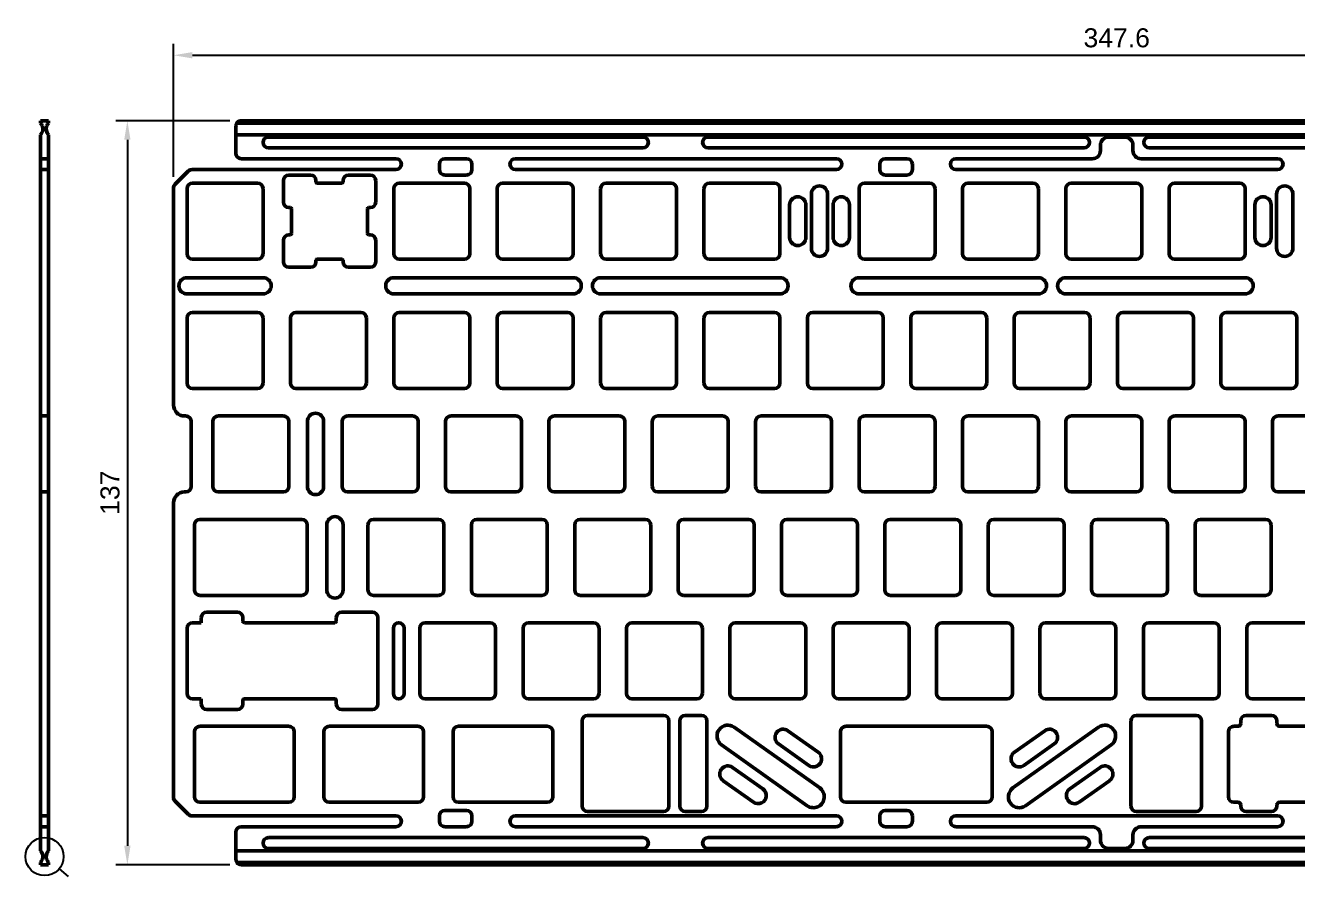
# Model space of a CAD drawing. Header units: millimetres. Extents: x 21 to 410, y 10 to 282.
# Drawn here: x 21.5 to 255.9, y 125.1 to 281.8 of the extents above; entities that cross this region are included whole.
import ezdxf

# ---------------------------------------------------------------- set-up
doc = ezdxf.new("R2010")
doc.units = ezdxf.units.MM
doc.header["$LTSCALE"] = 0.75
for name, color, linetype, lineweight in [('Annotations', 7, 'Continuous', 25), ('Dimensions', 7, 'Continuous', 25), ('Visible', 7, 'Continuous', 50)]:
    doc.layers.add(name, color=color, linetype=linetype, lineweight=lineweight)
doc.styles.get("Standard").update_dxf_attribs({"font": 'arial.ttf'})
doc.dimstyles.new('ISO-25', dxfattribs={"dimtxt": 3.5, "dimasz": 3.5, "dimexe": 2.1, "dimexo": 2.1, "dimgap": 1.4, "dimtad": 1, "dimdsep": 46, "dimtxsty": 'Standard', "dimcen": 0, "dimclrd": 256, "dimclre": 256, "dimclrt": 256, "dimazin": 2, "dimtp": 0.1, "dimtm": 0.1, "dimtfac": 0.714286, "dimtmove": 0, "dimatfit": 3, "dimfxl": 1, "dimarcsym": 0})

# ---------------------------------------------------------------- blocks, each defined once
blk = doc.blocks.new('*D18')
at = {"layer": 'Defpoints', "color": 0, "transparency": 16777216}
for p in [(61.27345, 264.290097), (40.27345, 127.277597), (61.27345, 127.277597)]:
    blk.add_point(p, dxfattribs=at)
at = {"layer": 'Dimensions', "lineweight": -2, "transparency": 16777216}
for p, q in [((59.17345, 264.290097), (38.17345, 264.290097)), ((40.27345, 260.790097), (40.27345, 130.777597)), ((59.17345, 127.277597), (38.17345, 127.277597))]:
    blk.add_line(p, q, dxfattribs=at)
at = {"layer": 'Dimensions', "transparency": 16777216}
for points in [[(39.690117, 260.790097), (40.856784, 260.790097), (40.27345, 264.290097)], [(39.690117, 130.777597), (40.856784, 130.777597), (40.27345, 127.277597)]]:
    blk.add_solid(points, dxfattribs=at)
at = {"layer": 'Dimensions', "transparency": 16777216, "insert": (37.085251, 195.783847), "char_height": 3.5, "attachment_point": 5, "rotation": 90}
blk.add_mtext('137', dxfattribs=at)
blk = doc.blocks.new('*D19')
at = {"layer": 'Defpoints', "color": 0, "transparency": 16777216}
for p in [(396.38595, 276.346532), (48.77345, 251.875884), (396.38595, 251.875884)]:
    blk.add_point(p, dxfattribs=at)
at = {"layer": 'Dimensions', "lineweight": -2, "transparency": 16777216}
for p, q in [((48.77345, 253.975884), (48.77345, 278.446532)), ((396.38595, 253.975884), (396.38595, 278.446532)), ((52.27345, 276.346532), (392.88595, 276.346532))]:
    blk.add_line(p, q, dxfattribs=at)
at = {"layer": 'Dimensions', "transparency": 16777216}
for points in [[(52.27345, 276.929865), (52.27345, 275.763199), (48.77345, 276.346532)], [(392.88595, 276.929865), (392.88595, 275.763199), (396.38595, 276.346532)]]:
    blk.add_solid(points, dxfattribs=at)
at = {"layer": 'Dimensions', "transparency": 16777216, "insert": (222.5797, 279.534731), "char_height": 3.5, "attachment_point": 5}
blk.add_mtext('347.6', dxfattribs=at)

msp = doc.modelspace()

# ---------------------------------------------------------------- linework, layer by layer
at = {"layer": 'Annotations', "linetype": 'Continuous', "lineweight": 25}
msp.add_line((27.692, 126.517), (29.367, 125.103), dxfattribs=at)
msp.add_circle((25.007, 128.784), 3.515, dxfattribs=at)
at = {"layer": 'Visible', "extrusion": (1, -2e-16, 2.967e-13)}
for p, q in [((25.758, 264.29, 161.306), (24.258, 264.29, 161.306)), ((24.258, 258.29, 162.306), (24.258, 261.719, 162.306)), ((25.758, 261.719, 162.306), (25.758, 258.29, 162.306)), ((24.258, 257.29, 161.306), (25.758, 257.29, 161.306)), ((25.758, 255.29, 170.392), (24.258, 255.29, 170.392)), ((24.258, 254.997, 171.099), (24.258, 252.583, 173.513)), ((25.758, 252.583, 173.513), (25.758, 254.997, 171.099)), ((24.258, 211.928, 173.806), (24.258, 251.876, 173.806)), ((25.758, 211.928, 173.806), (25.758, 251.876, 173.806)), ((24.258, 209.928, 171.806), (25.758, 209.928, 171.806)), ((24.258, 196.928, 170.544), (24.258, 208.928, 170.544)), ((25.758, 208.928, 170.544), (25.758, 196.928, 170.544)), ((25.758, 195.928, 171.806), (24.258, 195.928, 171.806)), ((24.258, 139.692, 173.806), (24.258, 193.928, 173.806)), ((25.758, 139.692, 173.806), (25.758, 193.928, 173.806)), ((24.258, 138.985, 173.513), (24.258, 136.57, 171.099)), ((25.758, 136.57, 171.099), (25.758, 138.985, 173.513)), ((24.258, 136.278, 170.392), (25.758, 136.278, 170.392)), ((25.758, 134.278, 161.306), (24.258, 134.278, 161.306)), ((24.258, 129.849, 162.306), (24.258, 133.278, 162.306)), ((25.758, 133.278, 162.306), (25.758, 129.849, 162.306)), ((24.258, 127.278, 161.306), (25.758, 127.278, 161.306))]:
    msp.add_line(p, q, dxfattribs=at)
at = {"layer": 'Visible'}
for p, q in [((60.453, 263.861, 0.75), (326.698, 263.861, 0.75)), ((61.273, 264.29, 0.75), (325.877, 264.29, 0.75)), ((326.698, 261.719, 0.75), (60.273, 261.719, 0.75)), ((60.273, 261.719, 0.75), (60.273, 258.29, 0.75)), ((66.273, 261.29, 0.75), (135.273, 261.29, 0.75)), ((147.273, 261.29, 0.75), (216.58, 261.29, 0.75)), ((221.08, 261.284, 0.75), (224.08, 261.284, 0.75)), ((297.886, 261.29, 0.75), (228.58, 261.29, 0.75)), ((66.273, 259.29, 0.75), (135.273, 259.29, 0.75)), ((147.273, 259.29, 0.75), (216.58, 259.29, 0.75)), ((219.58, 258.79, 0.75), (219.58, 259.784, 0.75)), ((225.58, 259.784, 0.75), (225.58, 258.79, 0.75)), ((297.886, 259.29, 0.75), (228.58, 259.29, 0.75)), ((61.273, 257.29, 0.75), (89.773, 257.29, 0.75)), ((97.773, 255.29, 0.75), (97.773, 256.29, 0.75)), ((98.773, 257.29, 0.75), (102.773, 257.29, 0.75)), ((103.773, 256.29, 0.75), (103.773, 255.29, 0.75)), ((111.773, 257.29, 0.75), (170.927, 257.29, 0.75)), ((178.927, 255.29, 0.75), (178.927, 256.29, 0.75)), ((179.927, 257.29, 0.75), (183.927, 257.29, 0.75)), ((184.927, 256.29, 0.75), (184.927, 255.29, 0.75)), ((218.08, 257.29, 0.75), (192.927, 257.29, 0.75)), ((252.233, 257.29, 0.75), (227.08, 257.29, 0.75)), ((49.066, 252.583, 0.75), (51.481, 254.997, 0.75)), ((89.773, 255.29, 0.75), (52.188, 255.29, 0.75)), ((69.031, 249.29, 0.75), (69.031, 253.29, 0.75)), ((70.031, 254.29, 0.75), (74.031, 254.29, 0.75)), ((75.031, 253.29, 0.75), (75.031, 252.99, 0.75)), ((80.031, 252.99, 0.75), (80.031, 253.29, 0.75)), ((81.031, 254.29, 0.75), (85.031, 254.29, 0.75)), ((86.031, 253.29, 0.75), (86.031, 249.29, 0.75)), ((102.773, 254.29, 0.75), (98.773, 254.29, 0.75)), ((170.927, 255.29, 0.75), (111.773, 255.29, 0.75)), ((183.927, 254.29, 0.75), (179.927, 254.29, 0.75)), ((192.927, 255.29, 0.75), (252.233, 255.29, 0.75)), ((48.773, 211.928, 0.75), (48.773, 251.876, 0.75)), ((51.273, 239.79, 0.75), (51.273, 251.79, 0.75)), ((52.273, 252.79, 0.75), (64.273, 252.79, 0.75)), ((65.273, 251.79, 0.75), (65.273, 239.79, 0.75)), ((75.231, 252.79, 0.75), (79.831, 252.79, 0.75)), ((89.373, 239.79, 0.75), (89.373, 251.79, 0.75)), ((90.373, 252.79, 0.75), (102.373, 252.79, 0.75)), ((103.373, 251.79, 0.75), (103.373, 239.79, 0.75)), ((108.423, 239.79, 0.75), (108.423, 251.79, 0.75)), ((109.423, 252.79, 0.75), (121.423, 252.79, 0.75)), ((122.423, 251.79, 0.75), (122.423, 239.79, 0.75)), ((127.473, 239.79, 0.75), (127.473, 251.79, 0.75)), ((128.473, 252.79, 0.75), (140.473, 252.79, 0.75)), ((141.473, 251.79, 0.75), (141.473, 239.79, 0.75)), ((146.523, 239.79, 0.75), (146.523, 251.79, 0.75)), ((147.523, 252.79, 0.75), (159.523, 252.79, 0.75)), ((160.523, 251.79, 0.75), (160.523, 239.79, 0.75)), ((175.098, 239.79, 0.75), (175.098, 251.79, 0.75)), ((176.098, 252.79, 0.75), (188.098, 252.79, 0.75)), ((189.098, 251.79, 0.75), (189.098, 239.79, 0.75)), ((194.148, 239.79, 0.75), (194.148, 251.79, 0.75)), ((195.148, 252.79, 0.75), (207.148, 252.79, 0.75)), ((208.148, 251.79, 0.75), (208.148, 239.79, 0.75)), ((213.198, 239.79, 0.75), (213.198, 251.79, 0.75)), ((214.198, 252.79, 0.75), (226.198, 252.79, 0.75)), ((227.198, 251.79, 0.75), (227.198, 239.79, 0.75)), ((232.248, 239.79, 0.75), (232.248, 251.79, 0.75)), ((233.248, 252.79, 0.75), (245.248, 252.79, 0.75)), ((246.248, 251.79, 0.75), (246.248, 239.79, 0.75)), ((162.311, 242.79, 0.75), (162.311, 248.79, 0.75)), ((165.311, 248.79, 0.75), (165.311, 242.79, 0.75)), ((166.311, 240.79, 0.75), (166.311, 250.79, 0.75)), ((169.311, 250.79, 0.75), (169.311, 240.79, 0.75)), ((170.311, 242.79, 0.75), (170.311, 248.79, 0.75)), ((173.311, 248.79, 0.75), (173.311, 242.79, 0.75)), ((248.036, 242.79, 0.75), (248.036, 248.79, 0.75)), ((251.036, 248.79, 0.75), (251.036, 242.79, 0.75)), ((252.036, 240.79, 0.75), (252.036, 250.79, 0.75)), ((255.036, 250.79, 0.75), (255.036, 240.79, 0.75)), ((70.331, 248.29, 0.75), (70.031, 248.29, 0.75)), ((70.531, 243.49, 0.75), (70.531, 248.09, 0.75)), ((84.531, 248.09, 0.75), (84.531, 243.49, 0.75)), ((85.031, 248.29, 0.75), (84.731, 248.29, 0.75)), ((69.031, 238.29, 0.75), (69.031, 242.29, 0.75)), ((70.031, 243.29, 0.75), (70.331, 243.29, 0.75)), ((84.731, 243.29, 0.75), (85.031, 243.29, 0.75)), ((86.031, 242.29, 0.75), (86.031, 238.29, 0.75)), ((64.273, 238.79, 0.75), (52.273, 238.79, 0.75)), ((74.031, 237.29, 0.75), (70.031, 237.29, 0.75)), ((75.031, 238.59, 0.75), (75.031, 238.29, 0.75)), ((79.831, 238.79, 0.75), (75.231, 238.79, 0.75)), ((80.031, 238.29, 0.75), (80.031, 238.59, 0.75)), ((85.031, 237.29, 0.75), (81.031, 237.29, 0.75)), ((102.373, 238.79, 0.75), (90.373, 238.79, 0.75)), ((121.423, 238.79, 0.75), (109.423, 238.79, 0.75)), ((140.473, 238.79, 0.75), (128.473, 238.79, 0.75)), ((159.523, 238.79, 0.75), (147.523, 238.79, 0.75)), ((188.098, 238.79, 0.75), (176.098, 238.79, 0.75)), ((207.148, 238.79, 0.75), (195.148, 238.79, 0.75)), ((226.198, 238.79, 0.75), (214.198, 238.79, 0.75)), ((245.248, 238.79, 0.75), (233.248, 238.79, 0.75)), ((51.273, 235.384, 0.75), (65.273, 235.384, 0.75)), ((89.373, 235.384, 0.75), (122.423, 235.384, 0.75)), ((127.473, 235.384, 0.75), (160.523, 235.384, 0.75)), ((175.098, 235.384, 0.75), (208.148, 235.384, 0.75)), ((213.198, 235.384, 0.75), (246.248, 235.384, 0.75)), ((65.273, 232.384, 0.75), (51.273, 232.384, 0.75)), ((122.423, 232.384, 0.75), (89.373, 232.384, 0.75)), ((160.523, 232.384, 0.75), (127.473, 232.384, 0.75)), ((208.148, 232.384, 0.75), (175.098, 232.384, 0.75)), ((246.248, 232.384, 0.75), (213.198, 232.384, 0.75)), ((51.273, 215.978, 0.75), (51.273, 227.978, 0.75)), ((52.273, 228.978, 0.75), (64.273, 228.978, 0.75)), ((65.273, 227.978, 0.75), (65.273, 215.978, 0.75)), ((70.323, 215.978, 0.75), (70.323, 227.978, 0.75)), ((71.323, 228.978, 0.75), (83.323, 228.978, 0.75)), ((84.323, 227.978, 0.75), (84.323, 215.978, 0.75)), ((89.373, 215.978, 0.75), (89.373, 227.978, 0.75)), ((90.373, 228.978, 0.75), (102.373, 228.978, 0.75)), ((103.373, 227.978, 0.75), (103.373, 215.978, 0.75)), ((108.423, 215.978, 0.75), (108.423, 227.978, 0.75)), ((109.423, 228.978, 0.75), (121.423, 228.978, 0.75)), ((122.423, 227.978, 0.75), (122.423, 215.978, 0.75)), ((127.473, 215.978, 0.75), (127.473, 227.978, 0.75)), ((128.473, 228.978, 0.75), (140.473, 228.978, 0.75)), ((141.473, 227.978, 0.75), (141.473, 215.978, 0.75)), ((146.523, 215.978, 0.75), (146.523, 227.978, 0.75)), ((147.523, 228.978, 0.75), (159.523, 228.978, 0.75)), ((160.523, 227.978, 0.75), (160.523, 215.978, 0.75)), ((165.573, 215.978, 0.75), (165.573, 227.978, 0.75)), ((166.573, 228.978, 0.75), (178.573, 228.978, 0.75)), ((179.573, 227.978, 0.75), (179.573, 215.978, 0.75)), ((184.623, 215.978, 0.75), (184.623, 227.978, 0.75)), ((185.623, 228.978, 0.75), (197.623, 228.978, 0.75)), ((198.623, 227.978, 0.75), (198.623, 215.978, 0.75)), ((203.673, 215.978, 0.75), (203.673, 227.978, 0.75)), ((204.673, 228.978, 0.75), (216.673, 228.978, 0.75)), ((217.673, 227.978, 0.75), (217.673, 215.978, 0.75)), ((222.723, 215.978, 0.75), (222.723, 227.978, 0.75)), ((223.723, 228.978, 0.75), (235.723, 228.978, 0.75)), ((236.723, 227.978, 0.75), (236.723, 215.978, 0.75)), ((241.773, 215.978, 0.75), (241.773, 227.978, 0.75)), ((242.773, 228.978, 0.75), (254.773, 228.978, 0.75)), ((255.773, 227.978, 0.75), (255.773, 215.978, 0.75)), ((64.273, 214.978, 0.75), (52.273, 214.978, 0.75)), ((83.323, 214.978, 0.75), (71.323, 214.978, 0.75)), ((102.373, 214.978, 0.75), (90.373, 214.978, 0.75)), ((121.423, 214.978, 0.75), (109.423, 214.978, 0.75)), ((140.473, 214.978, 0.75), (128.473, 214.978, 0.75)), ((159.523, 214.978, 0.75), (147.523, 214.978, 0.75)), ((178.573, 214.978, 0.75), (166.573, 214.978, 0.75)), ((197.623, 214.978, 0.75), (185.623, 214.978, 0.75)), ((216.673, 214.978, 0.75), (204.673, 214.978, 0.75)), ((235.723, 214.978, 0.75), (223.723, 214.978, 0.75)), ((254.773, 214.978, 0.75), (242.773, 214.978, 0.75)), ((50.773, 209.928, 0.75), (51.036, 209.928, 0.75)), ((52.036, 208.928, 0.75), (52.036, 196.928, 0.75)), ((56.036, 196.928, 0.75), (56.036, 208.928, 0.75)), ((57.036, 209.928, 0.75), (69.036, 209.928, 0.75)), ((70.036, 208.928, 0.75), (70.036, 196.928, 0.75)), ((73.442, 196.928, 0.75), (73.442, 208.928, 0.75)), ((76.442, 208.928, 0.75), (76.442, 196.928, 0.75)), ((79.848, 196.928, 0.75), (79.848, 208.928, 0.75)), ((80.848, 209.928, 0.75), (92.848, 209.928, 0.75)), ((93.848, 208.928, 0.75), (93.848, 196.928, 0.75)), ((98.898, 196.928, 0.75), (98.898, 208.928, 0.75)), ((99.898, 209.928, 0.75), (111.898, 209.928, 0.75)), ((112.898, 208.928, 0.75), (112.898, 196.928, 0.75)), ((117.948, 196.928, 0.75), (117.948, 208.928, 0.75)), ((118.948, 209.928, 0.75), (130.948, 209.928, 0.75)), ((131.948, 208.928, 0.75), (131.948, 196.928, 0.75)), ((136.998, 196.928, 0.75), (136.998, 208.928, 0.75)), ((137.998, 209.928, 0.75), (149.998, 209.928, 0.75)), ((150.998, 208.928, 0.75), (150.998, 196.928, 0.75)), ((156.048, 196.928, 0.75), (156.048, 208.928, 0.75)), ((157.048, 209.928, 0.75), (169.048, 209.928, 0.75)), ((170.048, 208.928, 0.75), (170.048, 196.928, 0.75)), ((175.098, 196.928, 0.75), (175.098, 208.928, 0.75)), ((176.098, 209.928, 0.75), (188.098, 209.928, 0.75)), ((189.098, 208.928, 0.75), (189.098, 196.928, 0.75)), ((194.148, 196.928, 0.75), (194.148, 208.928, 0.75)), ((195.148, 209.928, 0.75), (207.148, 209.928, 0.75)), ((208.148, 208.928, 0.75), (208.148, 196.928, 0.75)), ((213.198, 196.928, 0.75), (213.198, 208.928, 0.75)), ((214.198, 209.928, 0.75), (226.198, 209.928, 0.75)), ((227.198, 208.928, 0.75), (227.198, 196.928, 0.75)), ((232.248, 196.928, 0.75), (232.248, 208.928, 0.75)), ((233.248, 209.928, 0.75), (245.248, 209.928, 0.75)), ((246.248, 208.928, 0.75), (246.248, 196.928, 0.75)), ((251.298, 196.928, 0.75), (251.298, 208.928, 0.75)), ((252.298, 209.928, 0.75), (264.298, 209.928, 0.75)), ((51.036, 195.928, 0.75), (50.773, 195.928, 0.75)), ((69.036, 195.928, 0.75), (57.036, 195.928, 0.75)), ((92.848, 195.928, 0.75), (80.848, 195.928, 0.75)), ((111.898, 195.928, 0.75), (99.898, 195.928, 0.75)), ((130.948, 195.928, 0.75), (118.948, 195.928, 0.75)), ((149.998, 195.928, 0.75), (137.998, 195.928, 0.75)), ((169.048, 195.928, 0.75), (157.048, 195.928, 0.75)), ((188.098, 195.928, 0.75), (176.098, 195.928, 0.75)), ((207.148, 195.928, 0.75), (195.148, 195.928, 0.75)), ((226.198, 195.928, 0.75), (214.198, 195.928, 0.75)), ((245.248, 195.928, 0.75), (233.248, 195.928, 0.75)), ((264.298, 195.928, 0.75), (252.298, 195.928, 0.75)), ((48.773, 139.692, 0.75), (48.773, 193.928, 0.75)), ((52.656, 177.878, 0.75), (52.656, 189.878, 0.75)), ((53.656, 190.878, 0.75), (72.418, 190.878, 0.75)), ((73.418, 189.878, 0.75), (73.418, 177.878, 0.75)), ((77.015, 177.878, 0.75), (77.015, 189.878, 0.75)), ((80.015, 189.878, 0.75), (80.015, 177.878, 0.75)), ((84.611, 177.878, 0.75), (84.611, 189.878, 0.75)), ((85.611, 190.878, 0.75), (97.611, 190.878, 0.75)), ((98.611, 189.878, 0.75), (98.611, 177.878, 0.75)), ((103.661, 177.878, 0.75), (103.661, 189.878, 0.75)), ((104.661, 190.878, 0.75), (116.661, 190.878, 0.75)), ((117.661, 189.878, 0.75), (117.661, 177.878, 0.75)), ((122.711, 177.878, 0.75), (122.711, 189.878, 0.75)), ((123.711, 190.878, 0.75), (135.711, 190.878, 0.75)), ((136.711, 189.878, 0.75), (136.711, 177.878, 0.75)), ((141.761, 177.878, 0.75), (141.761, 189.878, 0.75)), ((142.761, 190.878, 0.75), (154.761, 190.878, 0.75)), ((155.761, 189.878, 0.75), (155.761, 177.878, 0.75)), ((160.811, 177.878, 0.75), (160.811, 189.878, 0.75)), ((161.811, 190.878, 0.75), (173.811, 190.878, 0.75)), ((174.811, 189.878, 0.75), (174.811, 177.878, 0.75)), ((179.861, 177.878, 0.75), (179.861, 189.878, 0.75)), ((180.861, 190.878, 0.75), (192.861, 190.878, 0.75)), ((193.861, 189.878, 0.75), (193.861, 177.878, 0.75)), ((198.911, 177.878, 0.75), (198.911, 189.878, 0.75)), ((199.911, 190.878, 0.75), (211.911, 190.878, 0.75)), ((212.911, 189.878, 0.75), (212.911, 177.878, 0.75)), ((217.961, 177.878, 0.75), (217.961, 189.878, 0.75)), ((218.961, 190.878, 0.75), (230.961, 190.878, 0.75)), ((231.961, 189.878, 0.75), (231.961, 177.878, 0.75)), ((237.011, 177.878, 0.75), (237.011, 189.878, 0.75)), ((238.011, 190.878, 0.75), (250.011, 190.878, 0.75)), ((251.011, 189.878, 0.75), (251.011, 177.878, 0.75)), ((72.418, 176.878, 0.75), (53.656, 176.878, 0.75)), ((97.611, 176.878, 0.75), (85.611, 176.878, 0.75)), ((116.661, 176.878, 0.75), (104.661, 176.878, 0.75)), ((135.711, 176.878, 0.75), (123.711, 176.878, 0.75)), ((154.761, 176.878, 0.75), (142.761, 176.878, 0.75)), ((173.811, 176.878, 0.75), (161.811, 176.878, 0.75)), ((192.861, 176.878, 0.75), (180.861, 176.878, 0.75)), ((211.911, 176.878, 0.75), (199.911, 176.878, 0.75)), ((230.961, 176.878, 0.75), (218.961, 176.878, 0.75)), ((250.011, 176.878, 0.75), (238.011, 176.878, 0.75)), ((54.901, 173.79, 0.75), (60.555, 173.79, 0.75)), ((79.777, 173.79, 0.75), (85.431, 173.79, 0.75)), ((53.901, 171.828, 0.75), (52.273, 171.828, 0.75)), ((53.901, 171.828, 0.75), (53.901, 172.79, 0.75)), ((61.555, 172.79, 0.75), (61.555, 172.128, 0.75)), ((61.855, 171.828, 0.75), (78.477, 171.828, 0.75)), ((78.777, 172.128, 0.75), (78.777, 172.79, 0.75)), ((86.431, 172.79, 0.75), (86.431, 156.866, 0.75)), ((95.136, 171.828, 0.75), (107.136, 171.828, 0.75)), ((114.186, 171.828, 0.75), (126.186, 171.828, 0.75)), ((133.236, 171.828, 0.75), (145.236, 171.828, 0.75)), ((152.286, 171.828, 0.75), (164.286, 171.828, 0.75)), ((171.336, 171.828, 0.75), (183.336, 171.828, 0.75)), ((190.386, 171.828, 0.75), (202.386, 171.828, 0.75)), ((209.436, 171.828, 0.75), (221.436, 171.828, 0.75)), ((228.486, 171.828, 0.75), (240.486, 171.828, 0.75)), ((247.536, 171.828, 0.75), (259.536, 171.828, 0.75)), ((51.273, 170.828, 0.75), (51.273, 158.828, 0.75)), ((89.284, 158.828, 0.75), (89.284, 170.828, 0.75)), ((91.284, 170.828, 0.75), (91.284, 158.828, 0.75)), ((94.136, 158.828, 0.75), (94.136, 170.828, 0.75)), ((108.136, 170.828, 0.75), (108.136, 158.828, 0.75)), ((113.186, 158.828, 0.75), (113.186, 170.828, 0.75)), ((127.186, 170.828, 0.75), (127.186, 158.828, 0.75)), ((132.236, 158.828, 0.75), (132.236, 170.828, 0.75)), ((146.236, 170.828, 0.75), (146.236, 158.828, 0.75)), ((151.286, 158.828, 0.75), (151.286, 170.828, 0.75)), ((165.286, 170.828, 0.75), (165.286, 158.828, 0.75)), ((170.336, 158.828, 0.75), (170.336, 170.828, 0.75)), ((184.336, 170.828, 0.75), (184.336, 158.828, 0.75)), ((189.386, 158.828, 0.75), (189.386, 170.828, 0.75)), ((203.386, 170.828, 0.75), (203.386, 158.828, 0.75)), ((208.436, 158.828, 0.75), (208.436, 170.828, 0.75)), ((222.436, 170.828, 0.75), (222.436, 158.828, 0.75)), ((227.486, 158.828, 0.75), (227.486, 170.828, 0.75)), ((241.486, 170.828, 0.75), (241.486, 158.828, 0.75)), ((246.536, 158.828, 0.75), (246.536, 170.828, 0.75)), ((52.273, 157.828, 0.75), (53.901, 157.828, 0.75)), ((53.901, 156.866, 0.75), (53.901, 157.828, 0.75)), ((61.555, 157.528, 0.75), (61.555, 156.866, 0.75)), ((78.477, 157.828, 0.75), (61.855, 157.828, 0.75)), ((78.777, 156.866, 0.75), (78.777, 157.528, 0.75)), ((107.136, 157.828, 0.75), (95.136, 157.828, 0.75)), ((126.186, 157.828, 0.75), (114.186, 157.828, 0.75)), ((145.236, 157.828, 0.75), (133.236, 157.828, 0.75)), ((164.286, 157.828, 0.75), (152.286, 157.828, 0.75)), ((183.336, 157.828, 0.75), (171.336, 157.828, 0.75)), ((202.386, 157.828, 0.75), (190.386, 157.828, 0.75)), ((221.436, 157.828, 0.75), (209.436, 157.828, 0.75)), ((240.486, 157.828, 0.75), (228.486, 157.828, 0.75)), ((259.536, 157.828, 0.75), (247.536, 157.828, 0.75)), ((60.555, 155.866, 0.75), (54.901, 155.866, 0.75)), ((85.431, 155.866, 0.75), (79.777, 155.866, 0.75)), ((125.077, 154.778, 0.75), (139.077, 154.778, 0.75)), ((143.077, 154.778, 0.75), (146.077, 154.778, 0.75)), ((226.208, 154.778, 0.75), (237.208, 154.778, 0.75)), ((246.431, 154.778, 0.75), (251.086, 154.778, 0.75)), ((53.656, 152.778, 0.75), (70.036, 152.778, 0.75)), ((77.468, 152.778, 0.75), (93.848, 152.778, 0.75)), ((101.281, 152.778, 0.75), (117.661, 152.778, 0.75)), ((124.077, 138.078, 0.75), (124.077, 153.778, 0.75)), ((140.077, 153.778, 0.75), (140.077, 138.078, 0.75)), ((142.077, 138.078, 0.75), (142.077, 153.778, 0.75)), ((147.077, 153.778, 0.75), (147.077, 138.078, 0.75)), ((152.094, 152.611, 0.75), (167.852, 141.408, 0.75)), ((172.693, 152.778, 0.75), (198.623, 152.778, 0.75)), ((203.465, 141.408, 0.75), (219.222, 152.611, 0.75)), ((225.208, 138.078, 0.75), (225.208, 153.778, 0.75)), ((238.208, 153.778, 0.75), (238.208, 138.078, 0.75)), ((244.156, 152.778, 0.75), (244.931, 152.778, 0.75)), ((245.431, 153.278, 0.75), (245.431, 153.778, 0.75)), ((252.086, 153.778, 0.75), (252.086, 153.278, 0.75)), ((252.586, 152.778, 0.75), (260.536, 152.778, 0.75)), ((52.656, 139.778, 0.75), (52.656, 151.778, 0.75)), ((71.036, 151.778, 0.75), (71.036, 139.778, 0.75)), ((76.468, 139.778, 0.75), (76.468, 151.778, 0.75)), ((94.848, 151.778, 0.75), (94.848, 139.778, 0.75)), ((100.281, 139.778, 0.75), (100.281, 151.778, 0.75)), ((118.661, 151.778, 0.75), (118.661, 139.778, 0.75)), ((161.992, 151.96, 0.75), (167.562, 148.001, 0.75)), ((171.693, 139.778, 0.75), (171.693, 151.778, 0.75)), ((199.623, 151.778, 0.75), (199.623, 139.778, 0.75)), ((203.754, 148.001, 0.75), (209.324, 151.96, 0.75)), ((243.156, 139.778, 0.75), (243.156, 151.778, 0.75)), ((165.534, 138.148, 0.75), (149.777, 149.351, 0.75)), ((165.824, 145.556, 0.75), (160.254, 149.515, 0.75)), ((211.062, 149.515, 0.75), (205.493, 145.556, 0.75)), ((221.54, 149.351, 0.75), (205.782, 138.148, 0.75)), ((151.805, 145.203, 0.75), (157.374, 141.243, 0.75)), ((213.942, 141.243, 0.75), (219.512, 145.203, 0.75)), ((155.636, 138.798, 0.75), (150.066, 142.758, 0.75)), ((221.25, 142.758, 0.75), (215.68, 138.798, 0.75)), ((51.481, 136.57, 0.75), (49.066, 138.985, 0.75)), ((70.036, 138.778, 0.75), (53.656, 138.778, 0.75)), ((93.848, 138.778, 0.75), (77.468, 138.778, 0.75)), ((117.661, 138.778, 0.75), (101.281, 138.778, 0.75)), ((198.623, 138.778, 0.75), (172.693, 138.778, 0.75)), ((244.931, 138.778, 0.75), (244.156, 138.778, 0.75)), ((260.536, 138.778, 0.75), (252.586, 138.778, 0.75)), ((89.773, 136.278, 0.75), (52.188, 136.278, 0.75)), ((97.773, 135.278, 0.75), (97.773, 136.278, 0.75)), ((98.773, 137.278, 0.75), (102.773, 137.278, 0.75)), ((103.773, 136.278, 0.75), (103.773, 135.278, 0.75)), ((170.927, 136.278, 0.75), (111.773, 136.278, 0.75)), ((125.077, 137.078, 0.75), (139.077, 137.078, 0.75)), ((146.077, 137.078, 0.75), (143.077, 137.078, 0.75)), ((178.927, 135.278, 0.75), (178.927, 136.278, 0.75)), ((179.927, 137.278, 0.75), (183.927, 137.278, 0.75)), ((184.927, 136.278, 0.75), (184.927, 135.278, 0.75)), ((192.927, 136.278, 0.75), (252.233, 136.278, 0.75)), ((237.208, 137.078, 0.75), (226.208, 137.078, 0.75)), ((245.431, 138.078, 0.75), (245.431, 138.278, 0.75)), ((246.431, 137.078, 0.75), (251.086, 137.078, 0.75)), ((252.086, 138.278, 0.75), (252.086, 138.078, 0.75)), ((61.273, 134.278, 0.75), (89.773, 134.278, 0.75)), ((102.773, 134.278, 0.75), (98.773, 134.278, 0.75)), ((111.773, 134.278, 0.75), (170.927, 134.278, 0.75)), ((183.927, 134.278, 0.75), (179.927, 134.278, 0.75)), ((218.08, 134.278, 0.75), (192.927, 134.278, 0.75)), ((252.233, 134.278, 0.75), (227.08, 134.278, 0.75)), ((60.273, 133.278, 0.75), (60.273, 129.849, 0.75)), ((66.273, 132.278, 0.75), (135.273, 132.278, 0.75)), ((147.273, 132.278, 0.75), (216.58, 132.278, 0.75)), ((219.58, 131.784, 0.75), (219.58, 132.778, 0.75)), ((225.58, 132.778, 0.75), (225.58, 131.784, 0.75)), ((297.886, 132.278, 0.75), (228.58, 132.278, 0.75)), ((60.273, 129.849, 0.75), (384.886, 129.849, 0.75)), ((66.273, 130.278, 0.75), (135.273, 130.278, 0.75)), ((147.273, 130.278, 0.75), (216.58, 130.278, 0.75)), ((224.08, 130.284, 0.75), (221.08, 130.284, 0.75)), ((297.886, 130.278, 0.75), (228.58, 130.278, 0.75)), ((384.707, 127.706, 0.75), (60.453, 127.706, 0.75)), ((383.886, 127.278, 0.75), (61.273, 127.278, 0.75))]:
    msp.add_line(p, q, dxfattribs=at)
at = {"layer": 'Visible', "extrusion": (1, -2e-16, 2.967e-13)}
for centre, radius, start, end in [((263.29, 161.306, 24.258), 1, 0, 55.16506), ((258.29, 161.306, 24.258), 1, 90, 180), ((256.29, 132.806, 25.758), 1, 180, 0), ((254.29, 170.392, 24.258), 1, 0, 45), ((251.876, 172.806, 24.258), 1, 45, 90), ((211.928, 171.806, 24.258), 2, 90, 180), ((208.928, 171.544, 24.258), 1, 270, 0), ((196.928, 171.544, 24.258), 1, 180, 270), ((193.928, 171.806, 24.258), 2, 0, 90), ((139.692, 172.806, 24.258), 1, 90, 135), ((137.278, 170.392, 24.258), 1, 135, 180), ((135.278, 132.806, 25.758), 1, 180, 0), ((133.278, 161.306, 24.258), 1, 0, 90), ((128.278, 161.306, 24.258), 1, 124.83494, 180)]:
    msp.add_arc(centre, radius, start, end, dxfattribs=at)
at = {"layer": 'Visible', "extrusion": (2.967e-13, -2e-16, -1)}
for centre, start, end in [((-23.208, 262.79, -162.306), 160.52878, 225.573), ((-26.808, 262.79, -162.306), 314.427, 19.47122), ((-26.808, 128.778, -162.306), 340.52878, 45.573)]:
    msp.add_arc(centre, 1.5, start, end, dxfattribs=at)
at = {"layer": 'Visible', "extrusion": (-1, 2e-16, -2.967e-13)}
for centre, radius, start, end in [((-263.29, 161.306, -25.758), 1, 124.83494, 180), ((-258.29, 161.306, -25.758), 1, 0, 90), ((-256.29, 132.806, -24.258), 1, 180, 0), ((-254.29, 170.392, -25.758), 1, 135, 180), ((-251.876, 172.806, -25.758), 1, 90, 135), ((-211.928, 171.806, -25.758), 2, 0, 90), ((-208.928, 171.544, -25.758), 1, 180, 270), ((-196.928, 171.544, -25.758), 1, 270, 0), ((-193.928, 171.806, -25.758), 2, 90, 180), ((-139.692, 172.806, -25.758), 1, 45, 90), ((-135.278, 132.806, -24.258), 1, 180, 0), ((-137.278, 170.392, -25.758), 1, 0, 45), ((-133.278, 161.306, -25.758), 1, 90, 180), ((-128.278, 161.306, -25.758), 1, 0, 55.16506)]:
    msp.add_arc(centre, radius, start, end, dxfattribs=at)
at = {"layer": 'Visible', "extrusion": (1, 0, 0)}
for centre, start, end in [((262.79, 1.8, 60.273), 224.427, 289.47122), ((128.778, 1.8, 60.273), 250.52878, 315.573)]:
    msp.add_arc(centre, 1.5, start, end, dxfattribs=at)
at = {"layer": 'Visible', "extrusion": (0, 0, -1)}
for centre, radius, start, end in [((-61.273, 263.29, -0.75), 1, 34.83494, 90), ((-61.273, 258.29, -0.75), 1, 270, 0), ((-218.08, 258.79, -0.75), 1.5, 180, 270), ((-227.08, 258.79, -0.75), 1.5, 270, 0), ((-98.773, 256.29, -0.75), 1, 0, 90), ((-102.773, 256.29, -0.75), 1, 90, 180), ((-179.927, 256.29, -0.75), 1, 0, 90), ((-183.927, 256.29, -0.75), 1, 90, 180), ((-52.188, 254.29, -0.75), 1, 45, 90), ((-70.031, 253.29, -0.75), 1, 0, 90), ((-74.031, 253.29, -0.75), 1, 90, 180), ((-81.031, 253.29, -0.75), 1, 0, 90), ((-85.031, 253.29, -0.75), 1, 90, 180), ((-98.773, 255.29, -0.75), 1, 270, 0), ((-102.773, 255.29, -0.75), 1, 180, 270), ((-179.927, 255.29, -0.75), 1, 270, 0), ((-183.927, 255.29, -0.75), 1, 180, 270), ((-49.773, 251.876, -0.75), 1, 0, 45), ((-167.811, 250.79, -0.75), 1.5, 0, 180), ((-253.536, 250.79, -0.75), 1.5, 0, 180), ((-70.031, 249.29, -0.75), 1, 270, 0), ((-85.031, 249.29, -0.75), 1, 180, 270), ((-163.811, 248.79, -0.75), 1.5, 0, 180), ((-171.811, 248.79, -0.75), 1.5, 0, 180), ((-249.536, 248.79, -0.75), 1.5, 0, 180), ((-70.031, 242.29, -0.75), 1, 0, 90), ((-85.031, 242.29, -0.75), 1, 90, 180), ((-163.811, 242.79, -0.75), 1.5, 180, 0), ((-171.811, 242.79, -0.75), 1.5, 180, 0), ((-249.536, 242.79, -0.75), 1.5, 180, 0), ((-167.811, 240.79, -0.75), 1.5, 180, 0), ((-253.536, 240.79, -0.75), 1.5, 180, 0), ((-70.031, 238.29, -0.75), 1, 270, 0), ((-74.031, 238.29, -0.75), 1, 180, 270), ((-81.031, 238.29, -0.75), 1, 270, 0), ((-85.031, 238.29, -0.75), 1, 180, 270), ((-51.273, 233.884, -0.75), 1.5, 270, 90), ((-65.273, 233.884, -0.75), 1.5, 90, 270), ((-89.373, 233.884, -0.75), 1.5, 270, 90), ((-122.423, 233.884, -0.75), 1.5, 90, 270), ((-127.473, 233.884, -0.75), 1.5, 270, 90), ((-160.523, 233.884, -0.75), 1.5, 90, 270), ((-175.098, 233.884, -0.75), 1.5, 270, 90), ((-208.148, 233.884, -0.75), 1.5, 90, 270), ((-213.198, 233.884, -0.75), 1.5, 270, 90), ((-246.248, 233.884, -0.75), 1.5, 90, 270), ((-50.773, 211.928, -0.75), 2, 270, 0), ((-51.036, 208.928, -0.75), 1, 90, 180), ((-74.942, 208.928, -0.75), 1.5, 0, 180), ((-51.036, 196.928, -0.75), 1, 180, 270), ((-74.942, 196.928, -0.75), 1.5, 180, 0), ((-50.773, 193.928, -0.75), 2, 0, 90), ((-53.656, 189.878, -0.75), 1, 0, 90), ((-72.418, 189.878, -0.75), 1, 90, 180), ((-78.515, 189.878, -0.75), 1.5, 0, 180), ((-53.656, 177.878, -0.75), 1, 270, 0), ((-72.418, 177.878, -0.75), 1, 180, 270), ((-78.515, 177.878, -0.75), 1.5, 180, 0), ((-61.855, 172.128, -0.75), 0.3, 270, 0), ((-78.477, 172.128, -0.75), 0.3, 180, 270), ((-90.284, 170.828, -0.75), 1, 0, 180), ((-61.855, 157.528, -0.75), 0.3, 0, 90), ((-78.477, 157.528, -0.75), 0.3, 90, 180), ((-90.284, 158.828, -0.75), 1, 180, 0), ((-246.431, 153.778, -0.75), 1, 0, 90), ((-251.086, 153.778, -0.75), 1, 90, 180), ((-53.656, 151.778, -0.75), 1, 0, 90), ((-70.036, 151.778, -0.75), 1, 90, 180), ((-77.468, 151.778, -0.75), 1, 0, 90), ((-93.848, 151.778, -0.75), 1, 90, 180), ((-101.281, 151.778, -0.75), 1, 0, 90), ((-117.661, 151.778, -0.75), 1, 90, 180), ((-150.935, 150.981, -0.75), 2, 305.41009, 125.41009), ((-161.123, 150.738, -0.75), 1.5, 305.41009, 125.41009), ((-172.693, 151.778, -0.75), 1, 0, 90), ((-198.623, 151.778, -0.75), 1, 90, 180), ((-220.381, 150.981, -0.75), 2, 54.58991, 234.58991), ((-244.156, 151.778, -0.75), 1, 0, 90), ((-210.193, 150.738, -0.75), 1.5, 54.58991, 234.58991), ((-166.693, 146.778, -0.75), 1.5, 125.41009, 305.41009), ((-204.623, 146.778, -0.75), 1.5, 234.58991, 54.58991), ((-150.935, 143.981, -0.75), 1.5, 305.41009, 125.41009), ((-220.381, 143.981, -0.75), 1.5, 54.58991, 234.58991), ((-156.505, 140.021, -0.75), 1.5, 125.41009, 305.41009), ((-166.693, 139.778, -0.75), 2, 125.41009, 305.41009), ((-204.623, 139.778, -0.75), 2, 234.58991, 54.58991), ((-214.811, 140.021, -0.75), 1.5, 234.58991, 54.58991), ((-49.773, 139.692, -0.75), 1, 315, 0), ((-53.656, 139.778, -0.75), 1, 270, 0), ((-70.036, 139.778, -0.75), 1, 180, 270), ((-77.468, 139.778, -0.75), 1, 270, 0), ((-93.848, 139.778, -0.75), 1, 180, 270), ((-101.281, 139.778, -0.75), 1, 270, 0), ((-117.661, 139.778, -0.75), 1, 180, 270), ((-172.693, 139.778, -0.75), 1, 270, 0), ((-198.623, 139.778, -0.75), 1, 180, 270), ((-244.156, 139.778, -0.75), 1, 270, 0), ((-52.188, 137.278, -0.75), 1, 270, 315), ((-98.773, 136.278, -0.75), 1, 0, 90), ((-102.773, 136.278, -0.75), 1, 90, 180), ((-179.927, 136.278, -0.75), 1, 0, 90), ((-183.927, 136.278, -0.75), 1, 90, 180), ((-61.273, 133.278, -0.75), 1, 0, 90), ((-98.773, 135.278, -0.75), 1, 270, 0), ((-102.773, 135.278, -0.75), 1, 180, 270), ((-179.927, 135.278, -0.75), 1, 270, 0), ((-183.927, 135.278, -0.75), 1, 180, 270), ((-218.08, 132.778, -0.75), 1.5, 90, 180), ((-227.08, 132.778, -0.75), 1.5, 0, 90), ((-61.273, 128.278, -0.75), 1, 270, 325.16506)]:
    msp.add_arc(centre, radius, start, end, dxfattribs=at)
at = {"layer": 'Visible'}
for centre, radius, start, end in [((66.273, 260.29, 0.75), 1, 90, 270), ((135.273, 260.29, 0.75), 1, 270, 90), ((147.273, 260.29, 0.75), 1, 90, 270), ((216.58, 260.29, 0.75), 1, 270, 90), ((221.08, 259.784, 0.75), 1.5, 90, 180), ((224.08, 259.784, 0.75), 1.5, 0, 90), ((228.58, 260.29, 0.75), 1, 90, 270), ((89.773, 256.29, 0.75), 1, 270, 90), ((111.773, 256.29, 0.75), 1, 90, 270), ((170.927, 256.29, 0.75), 1, 270, 90), ((192.927, 256.29, 0.75), 1, 90, 270), ((252.233, 256.29, 0.75), 1, 270, 90), ((52.273, 251.79, 0.75), 1, 90, 180), ((64.273, 251.79, 0.75), 1, 0, 90), ((75.231, 252.99, 0.75), 0.2, 180, 270), ((79.831, 252.99, 0.75), 0.2, 270, 360), ((90.373, 251.79, 0.75), 1, 90, 180), ((102.373, 251.79, 0.75), 1, 0, 90), ((109.423, 251.79, 0.75), 1, 90, 180), ((121.423, 251.79, 0.75), 1, 0, 90), ((128.473, 251.79, 0.75), 1, 90, 180), ((140.473, 251.79, 0.75), 1, 0, 90), ((147.523, 251.79, 0.75), 1, 90, 180), ((159.523, 251.79, 0.75), 1, 0, 90), ((176.098, 251.79, 0.75), 1, 90, 180), ((188.098, 251.79, 0.75), 1, 0, 90), ((195.148, 251.79, 0.75), 1, 90, 180), ((207.148, 251.79, 0.75), 1, 0, 90), ((214.198, 251.79, 0.75), 1, 90, 180), ((226.198, 251.79, 0.75), 1, 0, 90), ((233.248, 251.79, 0.75), 1, 90, 180), ((245.248, 251.79, 0.75), 1, 0, 90), ((70.331, 248.09, 0.75), 0.2, 0, 90), ((84.731, 248.09, 0.75), 0.2, 90, 180), ((70.331, 243.49, 0.75), 0.2, 270, 0), ((84.731, 243.49, 0.75), 0.2, 180, 270), ((52.273, 239.79, 0.75), 1, 180, 270), ((64.273, 239.79, 0.75), 1, 270, 0), ((90.373, 239.79, 0.75), 1, 180, 270), ((102.373, 239.79, 0.75), 1, 270, 0), ((109.423, 239.79, 0.75), 1, 180, 270), ((121.423, 239.79, 0.75), 1, 270, 0), ((128.473, 239.79, 0.75), 1, 180, 270), ((140.473, 239.79, 0.75), 1, 270, 0), ((147.523, 239.79, 0.75), 1, 180, 270), ((159.523, 239.79, 0.75), 1, 270, 0), ((176.098, 239.79, 0.75), 1, 180, 270), ((188.098, 239.79, 0.75), 1, 270, 0), ((195.148, 239.79, 0.75), 1, 180, 270), ((207.148, 239.79, 0.75), 1, 270, 0), ((214.198, 239.79, 0.75), 1, 180, 270), ((226.198, 239.79, 0.75), 1, 270, 0), ((233.248, 239.79, 0.75), 1, 180, 270), ((245.248, 239.79, 0.75), 1, 270, 0), ((75.231, 238.59, 0.75), 0.2, 90, 180), ((79.831, 238.59, 0.75), 0.2, 0, 90), ((52.273, 227.978, 0.75), 1, 90, 180), ((64.273, 227.978, 0.75), 1, 0, 90), ((71.323, 227.978, 0.75), 1, 90, 180), ((83.323, 227.978, 0.75), 1, 0, 90), ((90.373, 227.978, 0.75), 1, 90, 180), ((102.373, 227.978, 0.75), 1, 0, 90), ((109.423, 227.978, 0.75), 1, 90, 180), ((121.423, 227.978, 0.75), 1, 0, 90), ((128.473, 227.978, 0.75), 1, 90, 180), ((140.473, 227.978, 0.75), 1, 0, 90), ((147.523, 227.978, 0.75), 1, 90, 180), ((159.523, 227.978, 0.75), 1, 0, 90), ((166.573, 227.978, 0.75), 1, 90, 180), ((178.573, 227.978, 0.75), 1, 0, 90), ((185.623, 227.978, 0.75), 1, 90, 180), ((197.623, 227.978, 0.75), 1, 0, 90), ((204.673, 227.978, 0.75), 1, 90, 180), ((216.673, 227.978, 0.75), 1, 0, 90), ((223.723, 227.978, 0.75), 1, 90, 180), ((235.723, 227.978, 0.75), 1, 0, 90), ((242.773, 227.978, 0.75), 1, 90, 180), ((254.773, 227.978, 0.75), 1, 0, 90), ((52.273, 215.978, 0.75), 1, 180, 270), ((64.273, 215.978, 0.75), 1, 270, 0), ((71.323, 215.978, 0.75), 1, 180, 270), ((83.323, 215.978, 0.75), 1, 270, 0), ((90.373, 215.978, 0.75), 1, 180, 270), ((102.373, 215.978, 0.75), 1, 270, 0), ((109.423, 215.978, 0.75), 1, 180, 270), ((121.423, 215.978, 0.75), 1, 270, 0), ((128.473, 215.978, 0.75), 1, 180, 270), ((140.473, 215.978, 0.75), 1, 270, 0), ((147.523, 215.978, 0.75), 1, 180, 270), ((159.523, 215.978, 0.75), 1, 270, 0), ((166.573, 215.978, 0.75), 1, 180, 270), ((178.573, 215.978, 0.75), 1, 270, 0), ((185.623, 215.978, 0.75), 1, 180, 270), ((197.623, 215.978, 0.75), 1, 270, 0), ((204.673, 215.978, 0.75), 1, 180, 270), ((216.673, 215.978, 0.75), 1, 270, 0), ((223.723, 215.978, 0.75), 1, 180, 270), ((235.723, 215.978, 0.75), 1, 270, 0), ((242.773, 215.978, 0.75), 1, 180, 270), ((254.773, 215.978, 0.75), 1, 270, 0), ((57.036, 208.928, 0.75), 1, 90, 180), ((69.036, 208.928, 0.75), 1, 0, 90), ((80.848, 208.928, 0.75), 1, 90, 180), ((92.848, 208.928, 0.75), 1, 0, 90), ((99.898, 208.928, 0.75), 1, 90, 180), ((111.898, 208.928, 0.75), 1, 0, 90), ((118.948, 208.928, 0.75), 1, 90, 180), ((130.948, 208.928, 0.75), 1, 0, 90), ((137.998, 208.928, 0.75), 1, 90, 180), ((149.998, 208.928, 0.75), 1, 0, 90), ((157.048, 208.928, 0.75), 1, 90, 180), ((169.048, 208.928, 0.75), 1, 0, 90), ((176.098, 208.928, 0.75), 1, 90, 180), ((188.098, 208.928, 0.75), 1, 0, 90), ((195.148, 208.928, 0.75), 1, 90, 180), ((207.148, 208.928, 0.75), 1, 0, 90), ((214.198, 208.928, 0.75), 1, 90, 180), ((226.198, 208.928, 0.75), 1, 0, 90), ((233.248, 208.928, 0.75), 1, 90, 180), ((245.248, 208.928, 0.75), 1, 0, 90), ((252.298, 208.928, 0.75), 1, 90, 180), ((57.036, 196.928, 0.75), 1, 180, 270), ((69.036, 196.928, 0.75), 1, 270, 0), ((80.848, 196.928, 0.75), 1, 180, 270), ((92.848, 196.928, 0.75), 1, 270, 0), ((99.898, 196.928, 0.75), 1, 180, 270), ((111.898, 196.928, 0.75), 1, 270, 0), ((118.948, 196.928, 0.75), 1, 180, 270), ((130.948, 196.928, 0.75), 1, 270, 0), ((137.998, 196.928, 0.75), 1, 180, 270), ((149.998, 196.928, 0.75), 1, 270, 0), ((157.048, 196.928, 0.75), 1, 180, 270), ((169.048, 196.928, 0.75), 1, 270, 0), ((176.098, 196.928, 0.75), 1, 180, 270), ((188.098, 196.928, 0.75), 1, 270, 0), ((195.148, 196.928, 0.75), 1, 180, 270), ((207.148, 196.928, 0.75), 1, 270, 0), ((214.198, 196.928, 0.75), 1, 180, 270), ((226.198, 196.928, 0.75), 1, 270, 0), ((233.248, 196.928, 0.75), 1, 180, 270), ((245.248, 196.928, 0.75), 1, 270, 0), ((252.298, 196.928, 0.75), 1, 180, 270), ((85.611, 189.878, 0.75), 1, 90, 180), ((97.611, 189.878, 0.75), 1, 0, 90), ((104.661, 189.878, 0.75), 1, 90, 180), ((116.661, 189.878, 0.75), 1, 0, 90), ((123.711, 189.878, 0.75), 1, 90, 180), ((135.711, 189.878, 0.75), 1, 0, 90), ((142.761, 189.878, 0.75), 1, 90, 180), ((154.761, 189.878, 0.75), 1, 0, 90), ((161.811, 189.878, 0.75), 1, 90, 180), ((173.811, 189.878, 0.75), 1, 0, 90), ((180.861, 189.878, 0.75), 1, 90, 180), ((192.861, 189.878, 0.75), 1, 0, 90), ((199.911, 189.878, 0.75), 1, 90, 180), ((211.911, 189.878, 0.75), 1, 0, 90), ((218.961, 189.878, 0.75), 1, 90, 180), ((230.961, 189.878, 0.75), 1, 0, 90), ((238.011, 189.878, 0.75), 1, 90, 180), ((250.011, 189.878, 0.75), 1, 0, 90), ((85.611, 177.878, 0.75), 1, 180, 270), ((97.611, 177.878, 0.75), 1, 270, 0), ((104.661, 177.878, 0.75), 1, 180, 270), ((116.661, 177.878, 0.75), 1, 270, 0), ((123.711, 177.878, 0.75), 1, 180, 270), ((135.711, 177.878, 0.75), 1, 270, 0), ((142.761, 177.878, 0.75), 1, 180, 270), ((154.761, 177.878, 0.75), 1, 270, 0), ((161.811, 177.878, 0.75), 1, 180, 270), ((173.811, 177.878, 0.75), 1, 270, 0), ((180.861, 177.878, 0.75), 1, 180, 270), ((192.861, 177.878, 0.75), 1, 270, 0), ((199.911, 177.878, 0.75), 1, 180, 270), ((211.911, 177.878, 0.75), 1, 270, 0), ((218.961, 177.878, 0.75), 1, 180, 270), ((230.961, 177.878, 0.75), 1, 270, 0), ((238.011, 177.878, 0.75), 1, 180, 270), ((250.011, 177.878, 0.75), 1, 270, 0), ((54.901, 172.79, 0.75), 1, 90, 180), ((60.555, 172.79, 0.75), 1, 0, 90), ((79.777, 172.79, 0.75), 1, 90, 180), ((85.431, 172.79, 0.75), 1, 0, 90), ((52.273, 170.828, 0.75), 1, 90, 180), ((95.136, 170.828, 0.75), 1, 90, 180), ((107.136, 170.828, 0.75), 1, 0, 90), ((114.186, 170.828, 0.75), 1, 90, 180), ((126.186, 170.828, 0.75), 1, 0, 90), ((133.236, 170.828, 0.75), 1, 90, 180), ((145.236, 170.828, 0.75), 1, 0, 90), ((152.286, 170.828, 0.75), 1, 90, 180), ((164.286, 170.828, 0.75), 1, 0, 90), ((171.336, 170.828, 0.75), 1, 90, 180), ((183.336, 170.828, 0.75), 1, 0, 90), ((190.386, 170.828, 0.75), 1, 90, 180), ((202.386, 170.828, 0.75), 1, 0, 90), ((209.436, 170.828, 0.75), 1, 90, 180), ((221.436, 170.828, 0.75), 1, 0, 90), ((228.486, 170.828, 0.75), 1, 90, 180), ((240.486, 170.828, 0.75), 1, 0, 90), ((247.536, 170.828, 0.75), 1, 90, 180), ((52.273, 158.828, 0.75), 1, 180, 270), ((95.136, 158.828, 0.75), 1, 180, 270), ((107.136, 158.828, 0.75), 1, 270, 0), ((114.186, 158.828, 0.75), 1, 180, 270), ((126.186, 158.828, 0.75), 1, 270, 0), ((133.236, 158.828, 0.75), 1, 180, 270), ((145.236, 158.828, 0.75), 1, 270, 0), ((152.286, 158.828, 0.75), 1, 180, 270), ((164.286, 158.828, 0.75), 1, 270, 0), ((171.336, 158.828, 0.75), 1, 180, 270), ((183.336, 158.828, 0.75), 1, 270, 0), ((190.386, 158.828, 0.75), 1, 180, 270), ((202.386, 158.828, 0.75), 1, 270, 0), ((209.436, 158.828, 0.75), 1, 180, 270), ((221.436, 158.828, 0.75), 1, 270, 0), ((228.486, 158.828, 0.75), 1, 180, 270), ((240.486, 158.828, 0.75), 1, 270, 0), ((247.536, 158.828, 0.75), 1, 180, 270), ((54.901, 156.866, 0.75), 1, 180, 270), ((60.555, 156.866, 0.75), 1, 270, 0), ((79.777, 156.866, 0.75), 1, 180, 270), ((85.431, 156.866, 0.75), 1, 270, 0), ((125.077, 153.778, 0.75), 1, 90, 180), ((139.077, 153.778, 0.75), 1, 0, 90), ((143.077, 153.778, 0.75), 1, 90, 180), ((146.077, 153.778, 0.75), 1, 0, 90), ((226.208, 153.778, 0.75), 1, 90, 180), ((237.208, 153.778, 0.75), 1, 0, 90), ((244.931, 153.278, 0.75), 0.5, 270, 0), ((252.586, 153.278, 0.75), 0.5, 180, 270), ((244.931, 138.278, 0.75), 0.5, 0, 90), ((252.586, 138.278, 0.75), 0.5, 90, 180), ((89.773, 135.278, 0.75), 1, 270, 90), ((111.773, 135.278, 0.75), 1, 90, 270), ((125.077, 138.078, 0.75), 1, 180, 270), ((139.077, 138.078, 0.75), 1, 270, 0), ((143.077, 138.078, 0.75), 1, 180, 270), ((146.077, 138.078, 0.75), 1, 270, 0), ((170.927, 135.278, 0.75), 1, 270, 90), ((192.927, 135.278, 0.75), 1, 90, 270), ((226.208, 138.078, 0.75), 1, 180, 270), ((237.208, 138.078, 0.75), 1, 270, 0), ((246.431, 138.078, 0.75), 1, 180, 270), ((251.086, 138.078, 0.75), 1, 270, 0), ((252.233, 135.278, 0.75), 1, 270, 90), ((66.273, 131.278, 0.75), 1, 90, 270), ((135.273, 131.278, 0.75), 1, 270, 90), ((147.273, 131.278, 0.75), 1, 90, 270), ((216.58, 131.278, 0.75), 1, 270, 90), ((221.08, 131.784, 0.75), 1.5, 180, 270), ((224.08, 131.784, 0.75), 1.5, 270, 0), ((228.58, 131.278, 0.75), 1, 90, 270), ((23.208, 128.778, 162.306), 1.5, 340.52878, 45.573)]:
    msp.add_arc(centre, radius, start, end, dxfattribs=at)
for points, knots in [([(24.258, 263.861, 162.127), (24.318, 263.803, 162.168), (24.376, 263.735, 162.205), (24.51, 263.549, 162.28), (24.576, 263.419, 162.306), (24.622, 263.29, 162.306)], [0.135969185, 0.135969185, 0.135969185, 0.135969185, 0.162737547, 0.162737547, 0.203905156, 0.203905156, 0.203905156, 0.203905156]), ([(25.394, 263.29, 162.306), (25.44, 263.419, 162.306), (25.506, 263.549, 162.28), (25.64, 263.735, 162.205), (25.698, 263.803, 162.168), (25.758, 263.861, 162.127)], [0.509109265, 0.509109265, 0.509109265, 0.509109265, 0.550276873, 0.550276873, 0.577045235, 0.577045235, 0.577045235, 0.577045235]), ([(60.273, 263.29, 0.386), (60.273, 263.419, 0.432), (60.3, 263.549, 0.498), (60.375, 263.735, 0.632), (60.412, 263.803, 0.69), (60.453, 263.861, 0.75)], [0.509109265, 0.509109265, 0.509109265, 0.509109265, 0.550276873, 0.550276873, 0.577045235, 0.577045235, 0.577045235, 0.577045235]), ([(24.622, 128.278, 162.306), (24.576, 128.148, 162.306), (24.51, 128.019, 162.28), (24.376, 127.832, 162.205), (24.318, 127.765, 162.168), (24.258, 127.706, 162.127)], [0.509109265, 0.509109265, 0.509109265, 0.509109265, 0.550276873, 0.550276873, 0.577045235, 0.577045235, 0.577045235, 0.577045235]), ([(25.758, 127.706, 162.127), (25.698, 127.765, 162.168), (25.64, 127.832, 162.205), (25.506, 128.019, 162.28), (25.44, 128.148, 162.306), (25.394, 128.278, 162.306)], [0.135969185, 0.135969185, 0.135969185, 0.135969185, 0.162737547, 0.162737547, 0.203905156, 0.203905156, 0.203905156, 0.203905156]), ([(60.453, 127.706, 0.75), (60.412, 127.765, 0.69), (60.375, 127.832, 0.632), (60.3, 128.019, 0.498), (60.273, 128.148, 0.432), (60.273, 128.278, 0.386)], [0.135969185, 0.135969185, 0.135969185, 0.135969185, 0.162737547, 0.162737547, 0.203905156, 0.203905156, 0.203905156, 0.203905156])]:
    msp.add_open_spline(points, degree=3, knots=knots, dxfattribs=at)

# ---------------------------------------------------------------- dimensions: what is measured, and where the dimension line sits
at = {"layer": 'Dimensions'}
dim = msp.add_linear_dim(base=(396.386, 276.347), p1=(48.773, 251.876), p2=(396.386, 251.876), angle=180, dimstyle='ISO-25', override={"dimdec": 1, "dimlfac": 1, "dimclrd": 256, "dimclre": 256, "dimtdec": 1}, dxfattribs=at)
dim.commit()
dim.dimension.update_dxf_attribs({"geometry": '*D19', "text_midpoint": (222.58, 279.535)})
dim = msp.add_aligned_dim(p1=(61.273, 264.29), p2=(61.273, 127.278), distance=-21, dimstyle='ISO-25', override={"dimdec": 1, "dimlfac": 1, "dimclrd": 256, "dimclre": 256, "dimtdec": 1}, dxfattribs=at)
dim.commit()
dim.dimension.update_dxf_attribs({"geometry": '*D18', "text_midpoint": (37.085, 195.784)})

doc.saveas('drawing.dxf')
